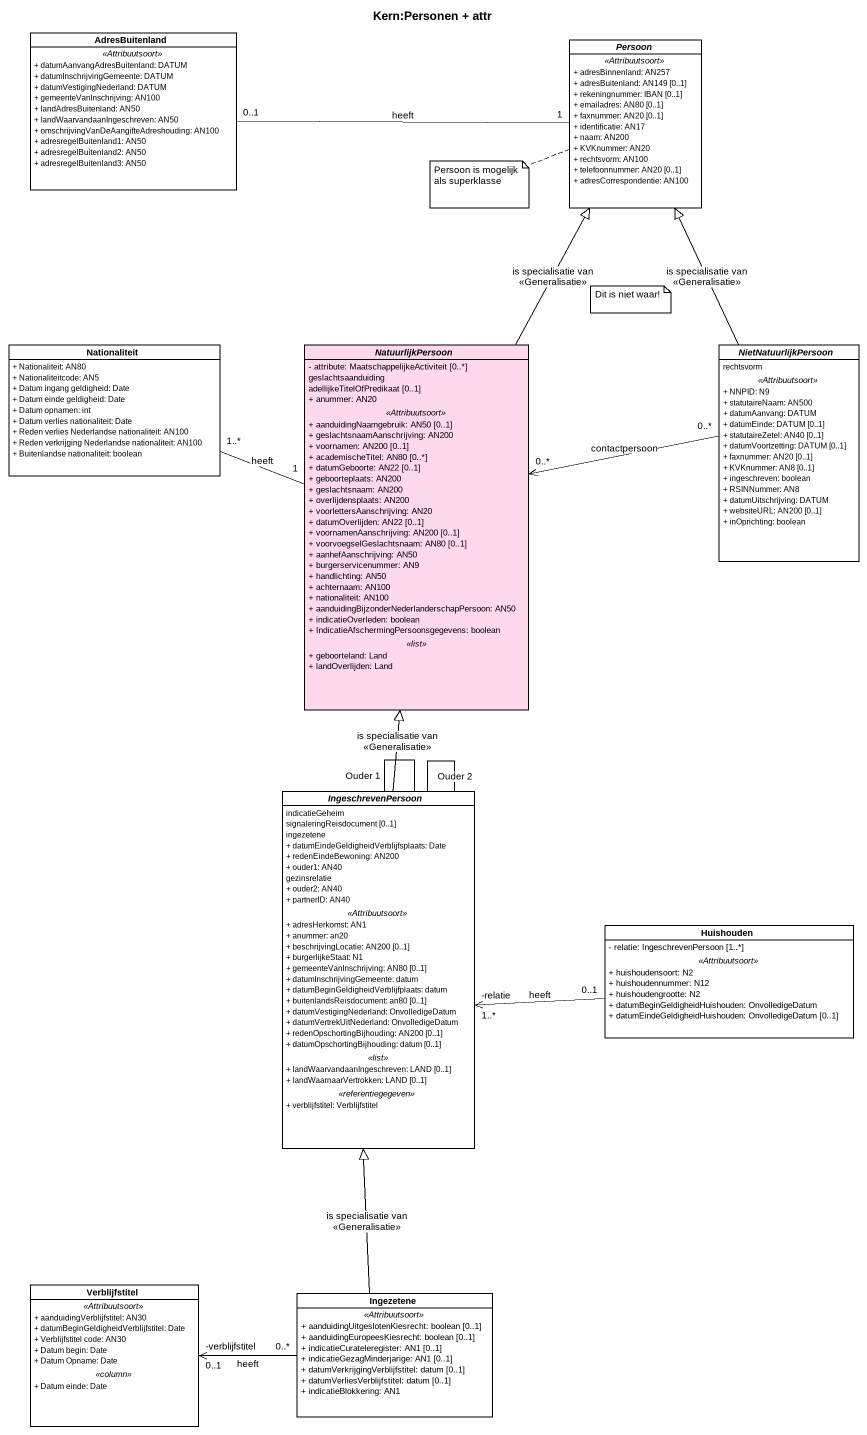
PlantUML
@startuml
title Kern:Personen + attr
hide circle
hide empty members
skinparam classAttributeIconSize 0
class AdresBuitenland {
  .. <<Attribuutsoort>> ..
  + datumAanvangAdresBuitenland: DATUM
  + datumInschrijvingGemeente: DATUM
  + datumVestigingNederland: DATUM
  + gemeenteVanInschrijving: AN100
  + landAdresBuitenland: AN50
  + landWaarvandaanIngeschreven: AN50
  + omschrijvingVanDeAangifteAdreshouding: AN100
  + adresregelBuitenland1: AN50
  + adresregelBuitenland2: AN50
  + adresregelBuitenland3: AN50
}
abstract class Persoon {
  .. <<Attribuutsoort>> ..
  + adresBinnenland: AN257
  + adresBuitenland: AN149 [0..1]
  + rekeningnummer: IBAN [0..1]
  + emailadres: AN80 [0..1]
  + faxnummer: AN20 [0..1]
  + identificatie: AN17
  + naam: AN200
  + KVKnummer: AN20
  + rechtsvorm: AN100
  + telefoonnummer: AN20 [0..1]
  + adresCorrespondentie: AN100
}
class Nationaliteit {
  + Nationaliteit: AN80
  + Nationaliteitcode: AN5
  + Datum ingang geldigheid: Date
  + Datum einde geldigheid: Date
  + Datum opnamen: int
  + Datum verlies nationaliteit: Date
  + Reden verlies Nederlandse nationaliteit: AN100
  + Reden verkrijging Nederlandse nationaliteit: AN100
  + Buitenlandse nationaliteit: boolean
}
abstract class NatuurlijkPersoon #FED9EB {
  - attribute: MaatschappelijkeActiviteit [0..*]
  geslachtsaanduiding
  adellijkeTitelOfPredikaat [0..1]
  + anummer: AN20
  .. <<Attribuutsoort>> ..
  + aanduidingNaamgebruik: AN50 [0..1]
  + geslachtsnaamAanschrijving: AN200
  + voornamen: AN200 [0..1]
  + academischeTitel: AN80 [0..*]
  + datumGeboorte: AN22 [0..1]
  + geboorteplaats: AN200
  + geslachtsnaam: AN200
  + overlijdensplaats: AN200
  + voorlettersAanschrijving: AN20
  + datumOverlijden: AN22 [0..1]
  + voornamenAanschrijving: AN200 [0..1]
  + voorvoegselGeslachtsnaam: AN80 [0..1]
  + aanhefAanschrijving: AN50
  + burgerservicenummer: AN9
  + handlichting: AN50
  + achternaam: AN100
  + nationaliteit: AN100
  + aanduidingBijzonderNederlanderschapPersoon: AN50
  + indicatieOverleden: boolean
  + IndicatieAfschermingPersoonsgegevens: boolean
  .. <<list>> ..
  + geboorteland: Land
  + landOverlijden: Land
}
abstract class NietNatuurlijkPersoon {
  rechtsvorm
  .. <<Attribuutsoort>> ..
  + NNPID: N9
  + statutaireNaam: AN500
  + datumAanvang: DATUM
  + datumEinde: DATUM [0..1]
  + statutaireZetel: AN40 [0..1]
  + datumVoortzetting: DATUM [0..1]
  + faxnummer: AN20 [0..1]
  + KVKnummer: AN8 [0..1]
  + ingeschreven: boolean
  + RSINNummer: AN8
  + datumUitschrijving: DATUM
  + websiteURL: AN200 [0..1]
  + inOprichting: boolean
}
abstract class IngeschrevenPersoon {
  indicatieGeheim
  signaleringReisdocument [0..1]
  ingezetene
  + datumEindeGeldigheidVerblijfsplaats: Date
  + redenEindeBewoning: AN200
  + ouder1: AN40
  gezinsrelatie
  + ouder2: AN40
  + partnerID: AN40
  .. <<Attribuutsoort>> ..
  + adresHerkomst: AN1
  + anummer: an20
  + beschrijvingLocatie: AN200 [0..1]
  + burgerlijkeStaat: N1
  + gemeenteVanInschrijving: AN80 [0..1]
  + datumInschrijvingGemeente: datum
  + datumBeginGeldigheidVerblijfplaats: datum
  + buitenlandsReisdocument: an80 [0..1]
  + datumVestigingNederland: OnvolledigeDatum
  + datumVertrekUitNederland: OnvolledigeDatum
  + redenOpschortingBijhouding: AN200 [0..1]
  + datumOpschortingBijhouding: datum [0..1]
  .. <<list>> ..
  + landWaarvandaanIngeschreven: LAND [0..1]
  + landWaarnaarVertrokken: LAND [0..1]
  .. <<referentiegegeven>> ..
  + verblijfstitel: Verblijfstitel
}
class Huishouden {
  - relatie: IngeschrevenPersoon [1..*]
  .. <<Attribuutsoort>> ..
  + huishoudensoort: N2
  + huishoudennummer: N12
  + huishoudengrootte: N2
  + datumBeginGeldigheidHuishouden: OnvolledigeDatum
  + datumEindeGeldigheidHuishouden: OnvolledigeDatum [0..1]
}
class Verblijfstitel {
  .. <<Attribuutsoort>> ..
  + aanduidingVerblijfstitel: AN30
  + datumBeginGeldigheidVerblijfstitel: Date
  + Verblijfstitel code: AN30
  + Datum begin: Date
  + Datum Opname: Date
  .. <<column>> ..
  + Datum einde: Date
}
class Ingezetene {
  .. <<Attribuutsoort>> ..
  + aanduidingUitgeslotenKiesrecht: boolean [0..1]
  + aanduidingEuropeesKiesrecht: boolean [0..1]
  + indicatieCurateleregister: AN1 [0..1]
  + indicatieGezagMinderjarige: AN1 [0..1]
  + datumVerkrijgingVerblijfstitel: datum [0..1]
  + datumVerliesVerblijfstitel: datum [0..1]
  + indicatieBlokkering: AN1
}
Persoon "1" -left- "0..1" AdresBuitenland : heeft
NatuurlijkPersoon -up-|> Persoon : is specialisatie van\n<<Generalisatie>>
NatuurlijkPersoon "1" -left- "1..*" Nationaliteit : heeft
NietNatuurlijkPersoon -up-|> Persoon : is specialisatie van\n<<Generalisatie>>
NietNatuurlijkPersoon "0..*" -left-> "0..*" NatuurlijkPersoon : contactpersoon
IngeschrevenPersoon -up-|> NatuurlijkPersoon : is specialisatie van\n<<Generalisatie>>
IngeschrevenPersoon -- IngeschrevenPersoon : Ouder 1
IngeschrevenPersoon -- IngeschrevenPersoon : Ouder 2
Huishouden "0..1" -left-> "-relatie\n1..*" IngeschrevenPersoon : heeft
Ingezetene -up-|> IngeschrevenPersoon : is specialisatie van\n<<Generalisatie>>
Ingezetene "0..*" -left-> "-verblijfstitel\n0..1" Verblijfstitel : heeft
note left of Persoon : Persoon is mogelijk als superklasse
note as N2
  Dit is niet waar!
end note
@enduml
